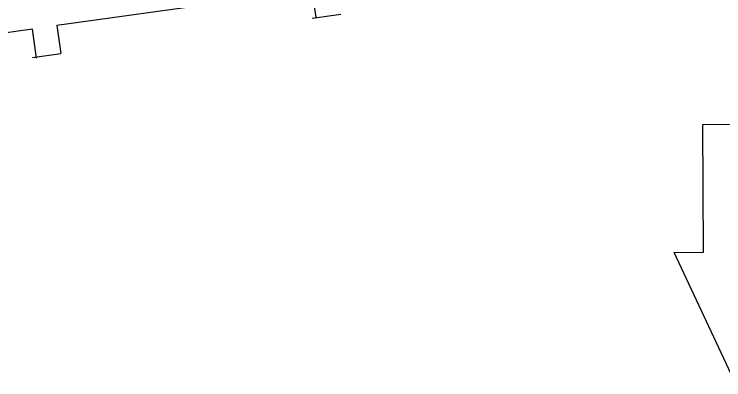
# Model space of a CAD drawing. Extents: x -294 to 276, y -108 to 146.
# Drawn here: x -79 to -7.6, y 44.4 to 81.2 of the extents above; entities that cross this region are included whole.
import ezdxf

# ---------------------------------------------------------------- set-up
doc = ezdxf.new("R2010")
doc.units = 0
doc.header["$MEASUREMENT"] = 0
doc.layers.add('OUTLINE', color=7, linetype='CONTINUOUS')

msp = doc.modelspace()

# ---------------------------------------------------------------- linework, layer by layer
at = {"layer": 'OUTLINE', "color": 1}
for points in [[(-48.6249, 80.8767), (-48.6249, 80.8767), (-49.0213, 83.6856), (-49.0213, 83.6856), (-49.0213, 83.6856), (-49.0213, 83.6856), (-74.7275, 80.0728), (-74.7275, 80.0728), (-74.7275, 80.0728), (-74.7275, 80.0728), (-74.3291, 77.2497), (-74.3291, 77.2497)], [(-76.7901, 76.781), (-76.7901, 76.781), (-77.2039, 79.7248), (-77.2039, 79.7248), (-77.2039, 79.7248), (-77.2039, 79.7248), (-102.9099, 76.112), (-102.9099, 76.112), (-102.9099, 76.112), (-102.9099, 76.112), (-102.5093, 73.2734), (-102.5093, 73.2734)]]:
    msp.add_open_spline(points, degree=3, knots=[0, 0, 0, 0, 0.25, 0.25, 0.25, 0.25, 0.5, 0.5, 0.5, 0.5, 1, 1, 1, 1], dxfattribs=at)
for points in [[(-49.0213, 80.8206), (-49.0213, 80.8206), (-46.1508, 81.2256), (-46.1508, 81.2256)], [(-77.2039, 76.8439), (-77.2039, 76.8439), (-74.329, 77.2495), (-74.329, 77.2495)]]:
    msp.add_open_spline(points, degree=3, dxfattribs=at)
at = {"layer": 'OUTLINE', "color": 250}
msp.add_open_spline([(-9.7043, 70.1135), (-9.7043, 70.1135), (-9.6185, 57.2285), (-9.6185, 57.2285), (-9.6185, 57.2285), (-9.6185, 57.2285), (-12.5919, 57.2088), (-12.5919, 57.2088), (-12.5919, 57.2088), (-12.5919, 57.2088), (-6.5592, 44.3632), (-6.5592, 44.3632), (-6.5592, 44.3632), (-6.5592, 44.3632), (-0.6981, 57.2879), (-0.6981, 57.2879), (-0.6981, 57.2879), (-0.6981, 57.2879), (-3.6715, 57.2681), (-3.6715, 57.2681), (-3.6715, 57.2681), (-3.6715, 57.2681), (-3.7573, 70.1532), (-3.7573, 70.1532), (-3.7573, 70.1532), (-3.7573, 70.1532), (-9.7043, 70.1135), (-9.7043, 70.1135)], degree=3, knots=[0, 0, 0, 0, 0.125, 0.125, 0.125, 0.125, 0.25, 0.25, 0.25, 0.25, 0.375, 0.375, 0.375, 0.375, 0.5, 0.5, 0.5, 0.5, 0.625, 0.625, 0.625, 0.625, 0.75, 0.75, 0.75, 0.75, 1, 1, 1, 1], dxfattribs=at)

doc.saveas('drawing.dxf')
